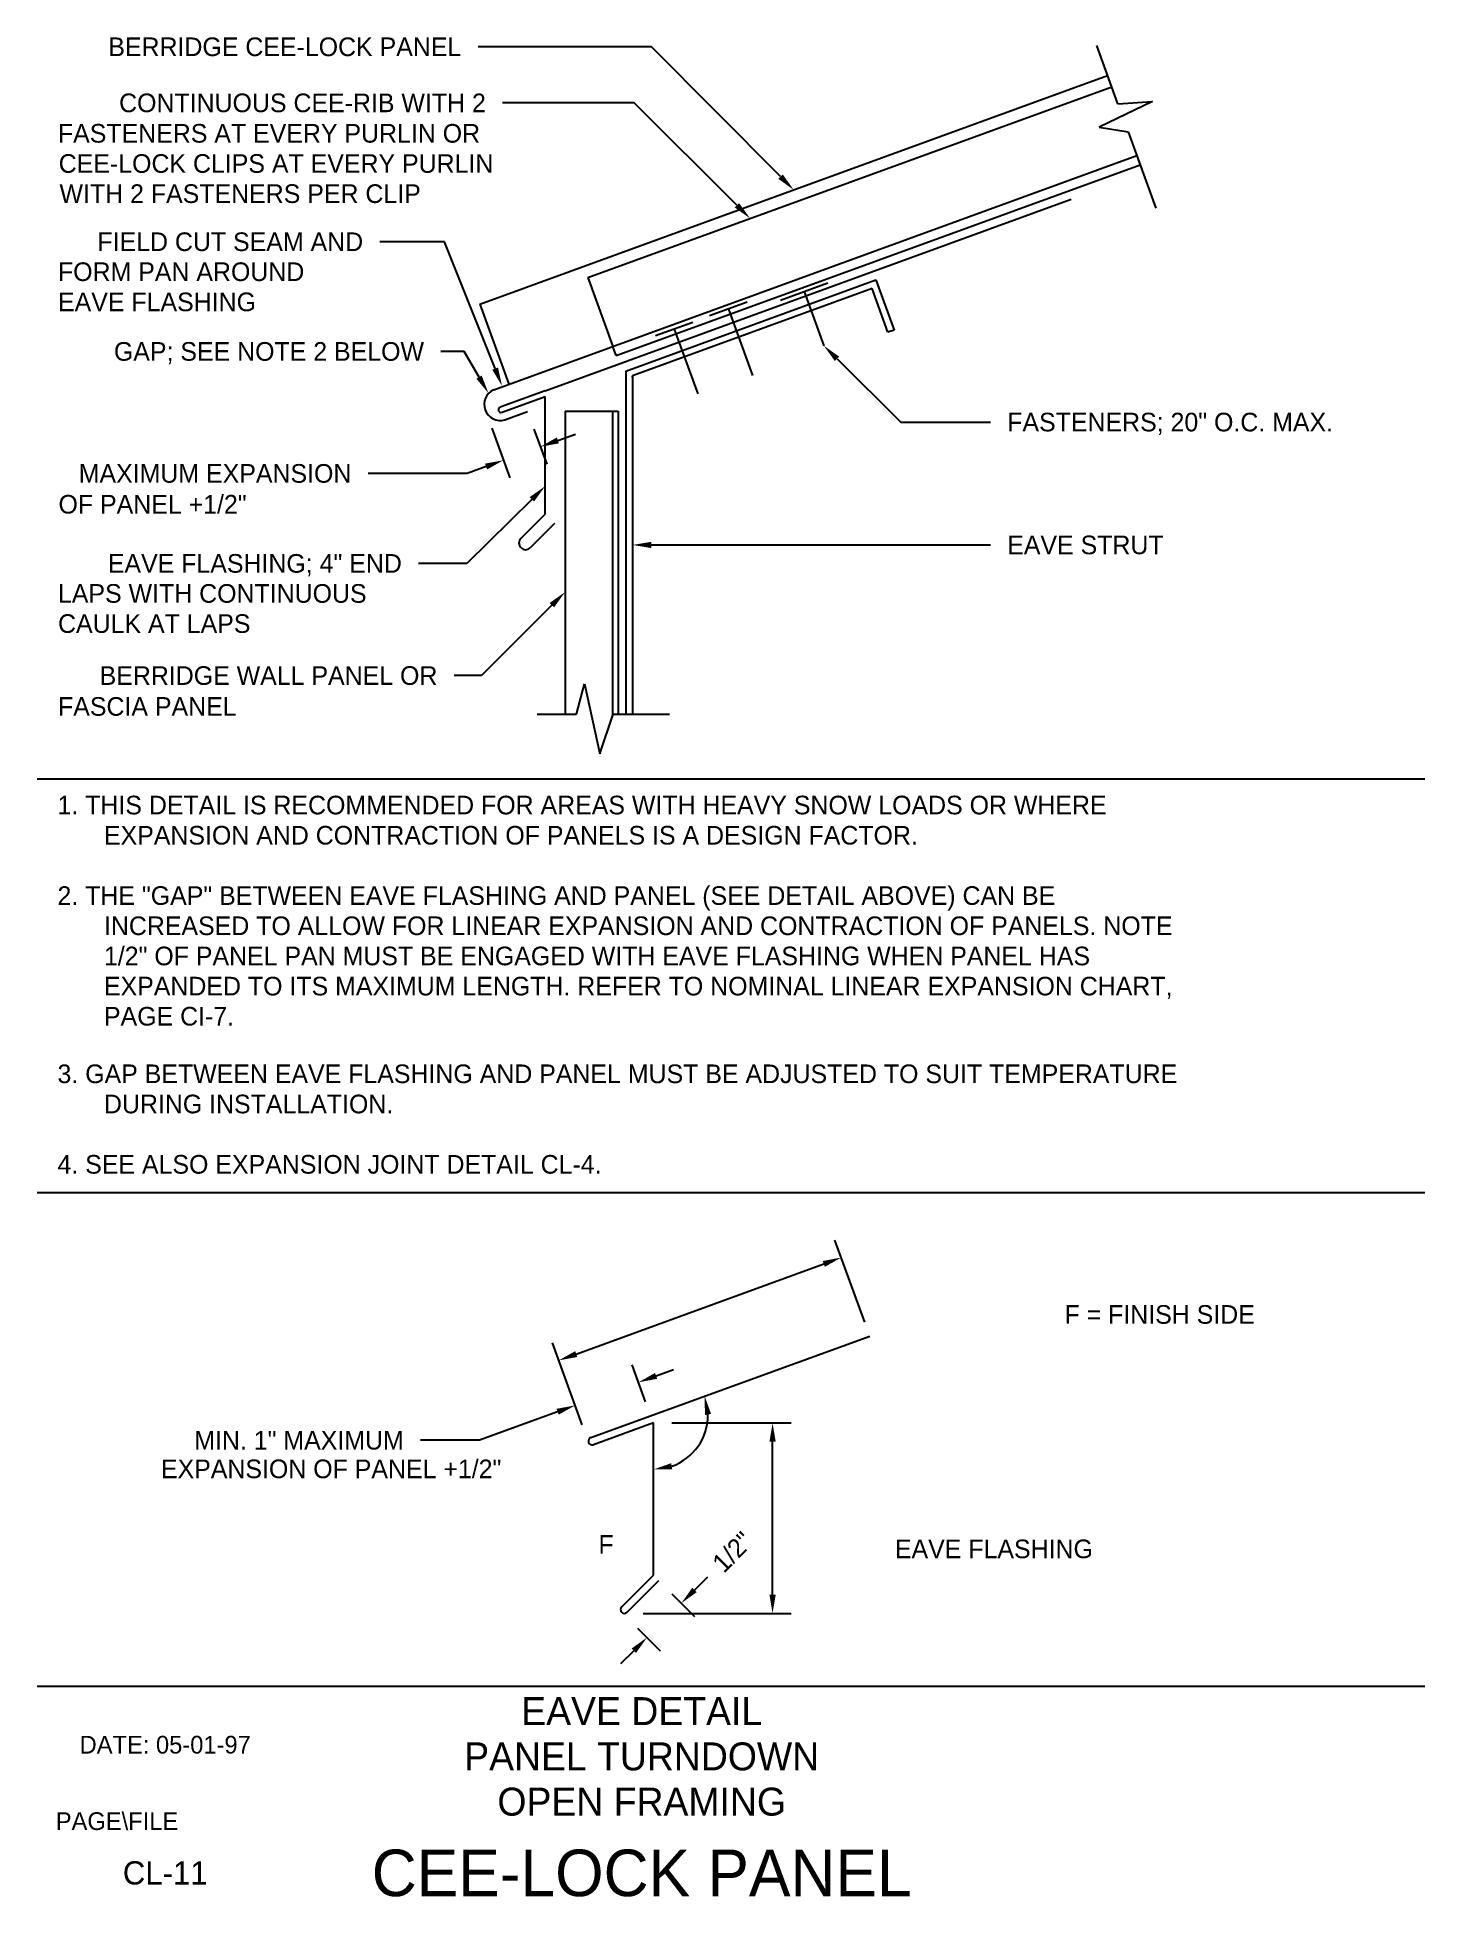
# Model space of a CAD drawing. Extents: x 0.1 to 26.2, y 0.9 to 35.8.
import ezdxf
from ezdxf.enums import TextEntityAlignment as Align

# ---------------------------------------------------------------- set-up
doc = ezdxf.new("R2010")
doc.units = 0
doc.header["$LTSCALE"] = 0.466655
doc.linetypes.add('HIDDENX2', pattern=[0])
doc.layers.get('DEFPOINTS').update_dxf_attribs({"linetype": 'CONTINUOUS'})
for name, color, linetype in [('BORDER', 7, 'CONTINUOUS'), ('CMP-FLSH', 7, 'CONTINUOUS'), ('DIM-TXT', 7, 'CONTINUOUS'), ('STRCTR', 7, 'CONTINUOUS')]:
    doc.layers.add(name, color=color, linetype=linetype)

msp = doc.modelspace()

# ---------------------------------------------------------------- linework, layer by layer
at = {"layer": 'BORDER', "color": 0, "linetype": 'CONTINUOUS'}
for p, q in [((11.651, 35.605), (8.393, 35.605)), ((14.076, 33.166), (11.651, 35.605)), ((11.328, 34.552), (8.854, 34.552)), ((13.256, 32.629), (11.328, 34.552)), ((7.761, 31.944), (6.549, 31.944)), ((8.713, 29.562), (7.761, 31.944)), ((8.132, 29.884), (7.692, 29.884)), ((8.412, 29.402), (8.132, 29.884)), ((15.138, 29.744), (16.333, 28.557)), ((8.653, 28.44), (8.991, 27.512)), ((9.442, 28.426), (9.683, 27.764)), ((9.892, 28.213), (10.221, 28.332)), ((16.333, 28.557), (18.02, 28.557)), ((8.189, 27.593), (6.328, 27.593)), ((8.542, 27.721), (8.189, 27.593)), ((9.403, 27.106), (8.182, 25.903)), ((11.646, 26.25), (18.02, 26.25)), ((8.182, 25.903), (7.276, 25.903)), ((9.779, 25.118), (8.457, 23.797)), ((8.457, 23.797), (7.944, 23.797)), ((15.657, 11.656), (15.097, 13.196)), ((10.238, 11.055), (14.888, 12.748)), ((10.35, 9.725), (9.79, 11.264)), ((11.541, 10.158), (11.288, 10.854)), ((11.737, 10.645), (12.066, 10.764)), ((9.888, 9.972), (8.42, 9.437)), ((8.42, 9.437), (7.312, 9.437)), ((12.036, 9.761), (14.276, 9.761)), ((13.926, 6.535), (13.926, 9.411)), ((12.46, 6.624), (12.707, 6.872)), ((12.035, 6.554), (12.46, 6.129)), ((11.492, 6.185), (14.276, 6.185)), ((11.389, 5.908), (11.814, 5.484)), ((11.319, 5.484), (11.071, 5.236)), ((26.181, 4.812), (0.109, 4.812))]:
    msp.add_line(p, q, dxfattribs=at)
at = {"layer": 'BORDER', "color": 0}
for p, q in [((0.109, 21.856), (26.181, 21.856)), ((0.109, 14.089), (26.181, 14.089))]:
    msp.add_line(p, q, dxfattribs=at)
at = {"layer": 'BORDER', "color": 0, "linetype": 'CONTINUOUS'}
msp.add_arc((11.686, 9.914), 1.027, 289.6285, 0.3714, dxfattribs=at)
for points in [[(14.118, 33.207), (14.035, 33.125), (14.323, 32.918)], [(13.297, 32.67), (13.215, 32.588), (13.504, 32.382)], [(15.097, 29.703), (15.179, 29.785), (14.889, 29.991)], [(8.462, 29.431), (8.361, 29.373), (8.588, 29.099)], [(8.767, 29.583), (8.659, 29.54), (8.843, 29.237)], [(9.872, 28.268), (9.912, 28.158), (9.563, 28.093)], [(8.523, 27.776), (8.562, 27.667), (8.871, 27.841)], [(9.362, 27.148), (9.444, 27.065), (9.653, 27.352)], [(11.646, 26.191), (11.646, 26.308), (11.296, 26.25)], [(9.738, 25.159), (9.821, 25.077), (10.027, 25.365)], [(14.868, 12.802), (14.908, 12.693), (15.217, 12.867)], [(10.218, 11.11), (10.258, 11), (9.909, 10.936)], [(11.717, 10.699), (11.757, 10.59), (11.408, 10.525)], [(12.655, 9.91), (12.77, 9.931), (12.651, 10.265)], [(9.868, 10.026), (9.908, 9.917), (10.217, 10.091)], [(13.868, 9.411), (13.985, 9.411), (13.926, 9.761)], [(12.041, 8.89), (12.021, 9.005), (11.686, 8.887)], [(12.418, 6.666), (12.501, 6.583), (12.212, 6.377)], [(13.868, 6.535), (13.985, 6.535), (13.926, 6.185)], [(11.278, 5.525), (11.36, 5.442), (11.566, 5.731)]]:
    msp.add_solid(points, dxfattribs=at)
at = {"layer": 'CMP-FLSH', "color": 0, "linetype": 'CONTINUOUS'}
for p, q in [((8.425, 30.771), (20.221, 35.065)), ((8.691, 29.165), (20.769, 33.561)), ((10.988, 29.808), (20.83, 33.391)), ((9.653, 29.145), (19.538, 32.743)), ((14.074, 30.849), (14.963, 31.172)), ((8.425, 30.771), (8.972, 29.268)), ((13.449, 30.808), (12.744, 30.552)), ((14.518, 31.01), (14.889, 29.991)), ((12.429, 30.43), (11.725, 30.174)), ((13.096, 30.68), (13.551, 29.432)), ((12.077, 30.302), (12.519, 29.088)), ((10.988, 29.808), (10.926, 29.978)), ((9.653, 29.145), (8.809, 28.837)), ((8.844, 28.741), (9.653, 29.035)), ((9.653, 26.828), (9.653, 29.035)), ((8.896, 28.6), (9.322, 28.755)), ((9.195, 26.371), (9.653, 26.828)), ((9.828, 26.653), (9.371, 26.195)), ((10.512, 9.487), (15.753, 11.394)), ((11.686, 9.761), (10.561, 9.352)), ((11.686, 6.903), (11.686, 9.761)), ((10.47, 9.394), (10.47, 9.396)), ((11.091, 6.308), (11.686, 6.903)), ((11.193, 6.206), (11.788, 6.801))]:
    msp.add_line(p, q, dxfattribs=at)
at = {"layer": 'CMP-FLSH', "color": 0, "linetype": 'HIDDENX2'}
for q in [(20.298, 34.855), (10.926, 29.978)]:
    msp.add_line((10.455, 31.272), q, dxfattribs=at)
at = {"layer": 'CMP-FLSH', "color": 0, "linetype": 'CONTINUOUS'}
for centre, radius, start, end in [((8.81, 28.889), 0.301, 113.4377, 286.5623), ((8.826, 28.789), 0.0515, 110.0003, 290.0003), ((9.28, 26.286), 0.12, 135.0017, 224.999), ((9.286, 26.28), 0.12, 225.0012, 314.9979), ((10.536, 9.42), 0.071, 109.998, 200.002), ((10.537, 9.418), 0.071, 200.0013, 289.9988), ((11.142, 6.257), 0.0719, 135, 315)]:
    msp.add_arc(centre, radius, start, end, dxfattribs=at)
at = {"layer": 'DEFPOINTS', "color": 0, "linetype": 'BYBLOCK'}
for p in [(8.712, 28.714), (9.31, 28.788), (9.556, 28.112), (11.36, 10.658), (11.686, 9.761), (10.47, 9.396)]:
    msp.add_point(p, dxfattribs=at)
at = {"layer": 'STRCTR', "color": 0, "linetype": 'CONTINUOUS'}
for p, q in [((20.415, 34.532), (20.016, 35.629)), ((21.062, 34.577), (20.06, 34.093)), ((20.415, 34.532), (21.062, 34.577)), ((20.06, 34.093), (20.606, 34.007)), ((20.606, 34.007), (21.129, 32.572)), ((11.171, 29.516), (15.869, 31.226)), ((15.869, 31.226), (16.211, 30.286)), ((15.795, 31.066), (11.296, 29.428)), ((16.094, 30.244), (15.795, 31.066)), ((16.211, 30.286), (16.094, 30.244)), ((11.171, 29.516), (11.171, 23.071)), ((11.296, 29.428), (11.296, 23.071)), ((11.296, 29.399), (11.296, 29.428)), ((11.296, 29.399), (11.296, 29.399)), ((10.027, 28.759), (11.027, 28.759)), ((10.027, 28.759), (10.027, 23.071)), ((11.027, 28.759), (11.027, 23.071)), ((10.244, 23.071), (10.395, 23.641)), ((10.395, 23.641), (10.68, 22.328)), ((9.505, 23.071), (10.244, 23.071)), ((10.68, 22.328), (10.932, 23.071)), ((10.932, 23.071), (11.99, 23.071))]:
    msp.add_line(p, q, dxfattribs=at)
at = {"layer": 'STRCTR', "color": 0, "linetype": 'HIDDENX2'}
msp.add_line((10.92, 28.759), (10.92, 23.035), dxfattribs=at)

# ---------------------------------------------------------------- texts
at = {"layer": 'BORDER', "color": 0, "linetype": 'CONTINUOUS'}
for s, p in [('BERRIDGE CEE-LOCK PANEL', (8.078, 35.605)), ('CONTINUOUS CEE-RIB WITH 2', (8.539, 34.552)), ('FIELD CUT SEAM AND', (6.234, 31.944)), ('GAP; SEE NOTE 2 BELOW', (7.377, 29.884)), ('MAXIMUM EXPANSION', (6.013, 27.593)), ('EAVE FLASHING; 4" END', (6.961, 25.903)), ('BERRIDGE WALL PANEL OR', (7.629, 23.797)), ('MIN. 1" MAXIMUM', (6.997, 9.437))]:
    msp.add_text(s, height=0.35, dxfattribs=at).set_placement(p, align=Align.MIDDLE_RIGHT)
for s, height, p in [('FASTENERS AT EVERY PURLIN OR', 0.35, (0.499, 33.805)), ('CEE-LOCK CLIPS AT EVERY PURLIN', 0.35, (0.514, 33.238)), ('WITH 2 FASTENERS PER CLIP', 0.35, (0.529, 32.672)), ('FORM PAN AROUND', 0.35, (0.5, 31.206)), ('EAVE FLASHING', 0.35, (0.501, 30.639)), ('OF PANEL +1/2"', 0.35, (0.51, 26.839)), ('LAPS WITH CONTINUOUS', 0.35, (0.5, 25.164)), ('CAULK AT LAPS', 0.35, (0.501, 24.598)), ('FASCIA PANEL', 0.35, (0.501, 23.042)), ('1. THIS DETAIL IS RECOMMENDED FOR AREAS WITH HEAVY SNOW LOADS OR WHERE', 0.35, (0.491, 21.19)), ('EXPANSION AND CONTRACTION OF PANELS IS A DESIGN FACTOR.', 0.35, (1.364, 20.623)), ('2. THE "GAP" BETWEEN EAVE FLASHING AND PANEL (SEE DETAIL ABOVE) CAN BE', 0.35, (0.491, 19.49)), ('INCREASED TO ALLOW FOR LINEAR EXPANSION AND CONTRACTION OF PANELS. NOTE', 0.35, (1.364, 18.923)), ('1/2" OF PANEL PAN MUST BE ENGAGED WITH EAVE FLASHING WHEN PANEL HAS', 0.35, (1.364, 18.356)), ('EXPANDED TO ITS MAXIMUM LENGTH. REFER TO NOMINAL LINEAR EXPANSION CHART,', 0.35, (1.364, 17.79)), ('PAGE CI-7.', 0.35, (1.364, 17.224)), ('3. GAP BETWEEN EAVE FLASHING AND PANEL MUST BE ADJUSTED TO SUIT TEMPERATURE', 0.35, (0.491, 16.143)), ('DURING INSTALLATION.', 0.35, (1.364, 15.576)), ('4. SEE ALSO EXPANSION JOINT DETAIL CL-4.', 0.35, (0.491, 14.443)), ('F = FINISH SIDE', 0.35, (19.411, 11.624)), ('EXPANSION OF PANEL +1/2"', 0.35, (2.435, 8.724)), ('F', 0.35, (10.655, 7.304)), ('PAGE\\FILE', 0.3328, (0.459, 2.117))]:
    msp.add_text(s, height=height, dxfattribs=at).set_placement(p)
for s, p in [('FASTENERS; 20" O.C. MAX.', (18.335, 28.557)), ('EAVE STRUT', (18.335, 26.25))]:
    msp.add_text(s, height=0.35, dxfattribs=at).set_placement(p, align=Align.MIDDLE_LEFT)
msp.add_text('1/2"', height=0.35, rotation=45, dxfattribs=at).set_placement((13.008, 6.925))
for s, p in [('EAVE DETAIL', (11.467, 4.087)), ('PANEL TURNDOWN', (11.467, 3.237)), ('OPEN FRAMING', (11.467, 2.387))]:
    msp.add_text(s, height=0.525, dxfattribs=at).set_placement(p, align=Align.CENTER)
for s, height, p in [('DATE: 05-01-97', 0.33285, (2.515, 3.719)), ('CL-11', 0.4375, (2.515, 1.312))]:
    msp.add_text(s, height=height, dxfattribs=at).set_placement(p, align=Align.MIDDLE)
at = {"layer": 'BORDER', "color": 0}
msp.add_text('CEE-LOCK PANEL', height=0.875, dxfattribs=at).set_placement((11.467, 1.312), align=Align.MIDDLE)
at = {"layer": 'DIM-TXT', "color": 0, "linetype": 'CONTINUOUS'}
msp.add_text('EAVE FLASHING', height=0.35, dxfattribs=at).set_placement((16.225, 7.221))

doc.saveas('drawing.dxf')
